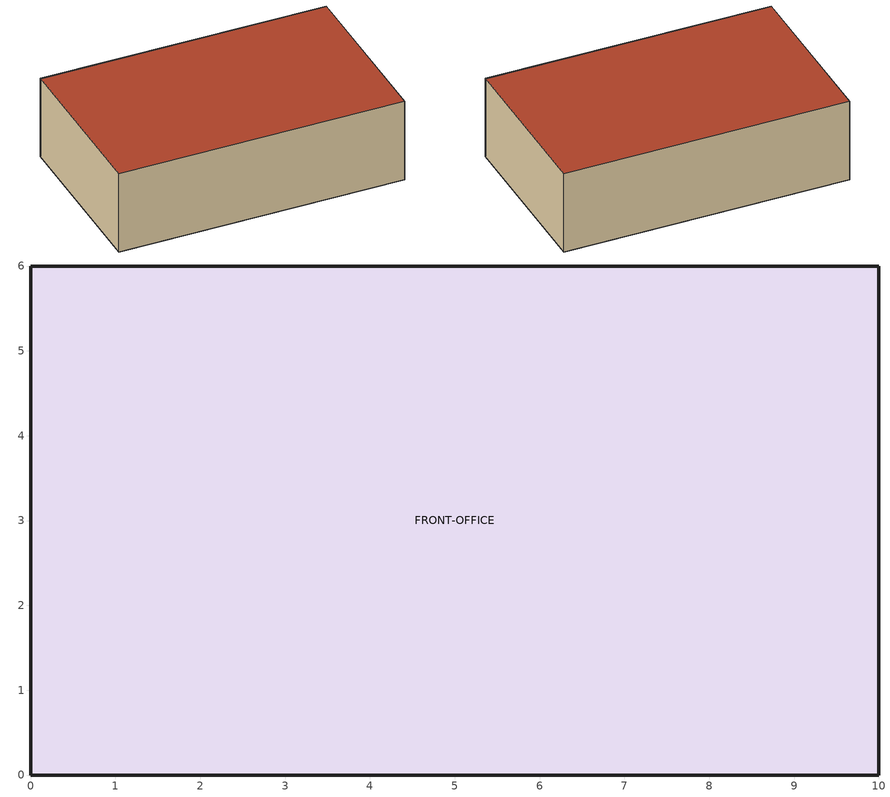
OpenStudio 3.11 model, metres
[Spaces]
FRONT-OFFICE
 floor ground: 0,0 10,0 10,6 0,6 z0
 wall outside: 10,0 0,0 0,6 10,6 10,0 z0:3
 roof outside: 0,6 10,6 10,0 0,0 z3
[Building]
CLI Neighborhood Office
[BuildingStory]
01_OFFICE: Nominal Z Coordinate {m}=0
[ThermalZone]
FRONT-OFFICE Zone: Use Ideal Air Loads=No
[Sizing:Zone]
FRONT-OFFICE Zone: Zone Cooling Design Supply Air Temperature Input Method=SupplyAirTemperature; Zone Cooling Design Supply Air Temperature {C}=14; Zone Cooling Design Supply Air Temperature Difference {deltaC}=11.11; Zone Heating Design Supply Air Temperature Input Method=SupplyAirTemperature; Zone Heating Design Supply Air Temperature {C}=40; Zone Heating Design Supply Air Temperature Difference {deltaC}=11.11; Zone Cooling Design Supply Air Humidity Ratio {kg-H2O/kg-air}=0.0085; Zone Heating Design Supply Air Humidity Ratio {kg-H2O/kg-air}=0.008; Cooling Design Air Flow Method=DesignDay; Heating Design Air Flow Method=DesignDay; Account for Dedicated Outdoor Air System=No; Dedicated Outdoor Air System Control Strategy=NeutralSupplyAir; Dedicated Outdoor Air Low Setpoint Temperature for Design {C}=autosize; Dedicated Outdoor Air High Setpoint Temperature for Design {C}=autosize; Zone Load Sizing Method=Sensible Load Only No Latent Load; Zone Latent Cooling Design Supply Air Humidity Ratio Input Method=HumidityRatioDifference; Zone Cooling Design Supply Air Humidity Ratio Difference {kgWater/kgDryAir}=0.005; Zone Latent Heating Design Supply Air Humidity Ratio Input Method=HumidityRatioDifference; Zone Humidification Design Supply Air Humidity Ratio Difference {kgWater/kgDryAir}=0.005; Sizing Option=Coincident; Heating Coil Sizing Method=None; Maximum Heating Capacity To Cooling Load Sizing Ratio {W/W}=1
[Space]
FRONT-OFFICE: Building Story=01_OFFICE; Thermal Zone=FRONT-OFFICE Zone; Part of Total Floor Area=Yes
